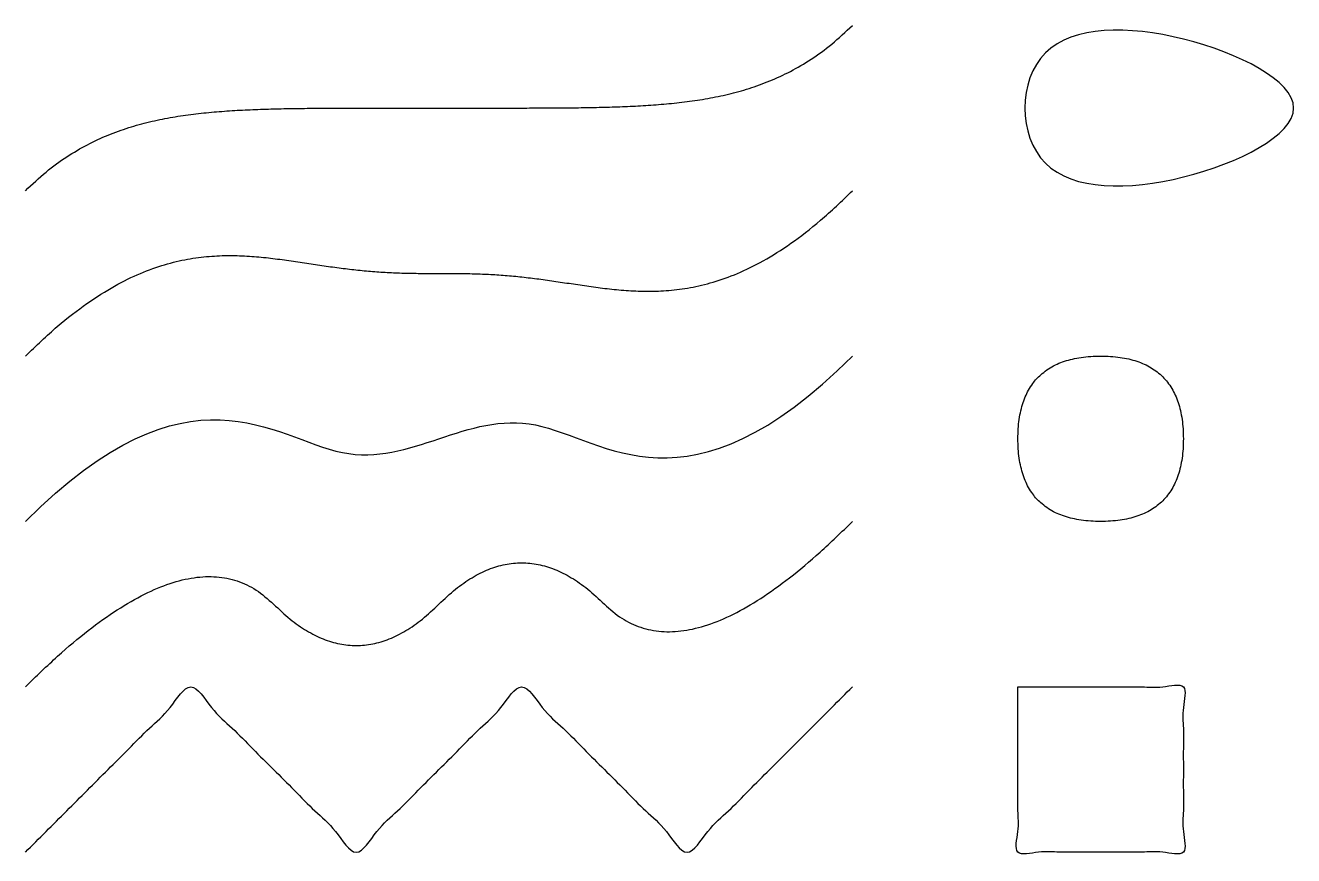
# Model space of a CAD drawing. Header units: millimetres. Extents: x 0 to 76.7, y -0.2 to 50.
import ezdxf

# ---------------------------------------------------------------- set-up
doc = ezdxf.new("R2010")
doc.units = ezdxf.units.MM
doc.layers.get('0').update_dxf_attribs({"lineweight": 25, "true_color": 0xffffff})

msp = doc.modelspace()

# ---------------------------------------------------------------- linework, layer by layer
for points, degree in [([(0, 40), (10, 50), (20, 40), (30, 50), (40, 40), (50, 50)], 5), ([(70, 49.167), (73.333, 48.333), (80, 45), (70, 40), (60, 40), (60, 50), (66.667, 50), (70, 49.167)], 3), ([(0, 30), (10, 40), (20, 30), (30, 40), (40, 30), (50, 40)], 4), ([(0, 20), (10, 30), (20, 20), (30, 30), (40, 20), (50, 30)], 3), ([(60, 25), (60, 20), (70, 20), (70, 30), (60, 30), (60, 25)], 2), ([(0, 10), (10, 20), (20, 10), (30, 20), (40, 10), (50, 20)], 2), ([(0, 0), (10, 10), (20, 0), (30, 10), (40, 0), (50, 10)], 1), ([(60, 10), (60, 0), (70, 0), (70, 10), (60, 10)], 1)]:
    msp.add_open_spline(points, degree=degree)

doc.saveas('drawing.dxf')
